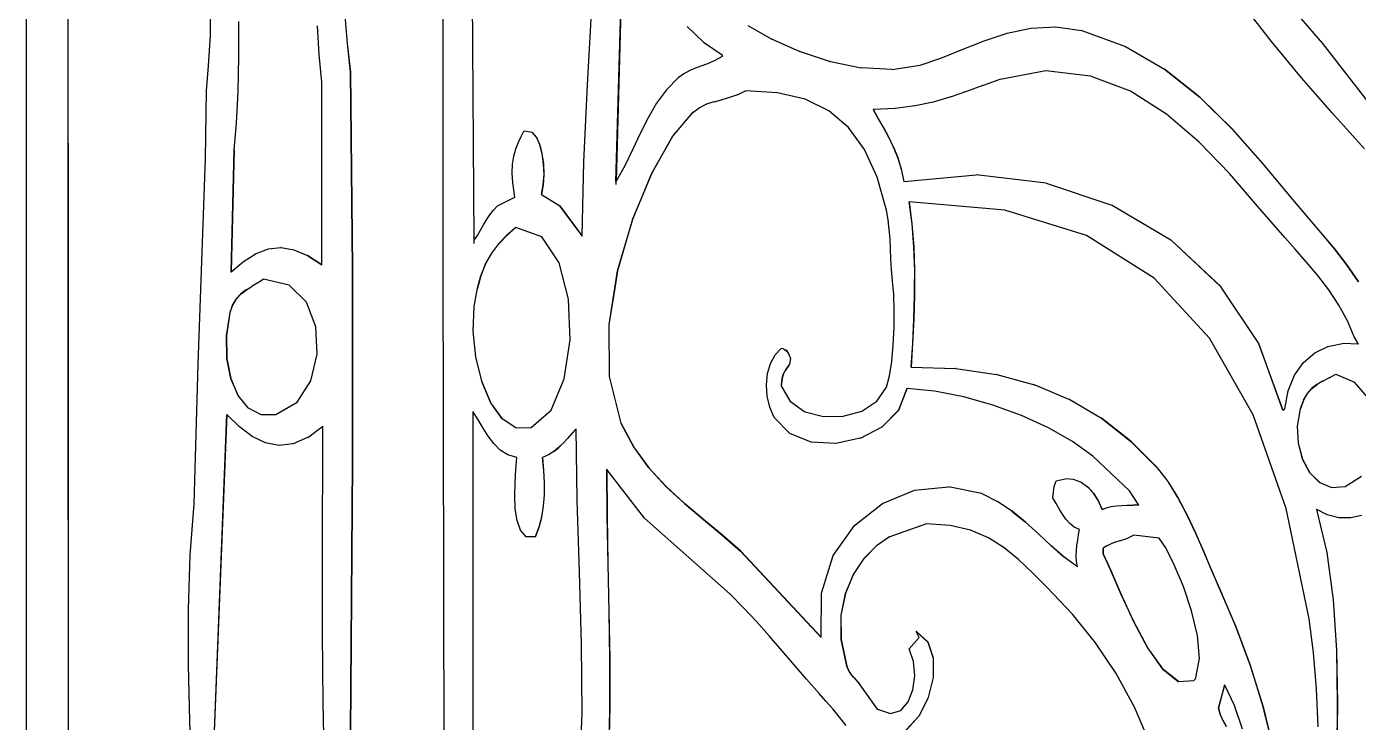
# Model space of a CAD drawing. Header units: inches. Extents: x 1397 to 20304, y -27267 to -746.
# Drawn here: x 2785.55 to 2804.76, y -9218.14 to -9208.11 of the extents above; entities that cross this region are included whole.
import ezdxf

# ---------------------------------------------------------------- set-up
doc = ezdxf.new("R2010")
doc.units = ezdxf.units.IN
doc.header["$LTSCALE"] = 17
doc.header["$MEASUREMENT"] = 0
doc.layers.add('OUTLINE', color=1, linetype='Continuous', lineweight=25)

msp = doc.modelspace()

# ---------------------------------------------------------------- linework, layer by layer
for p, q in [((2785.555, -9231.163), (2785.555, -9197.338)), ((2786.144, -9198.178), (2786.152, -9211.878)), ((2786.155, -9211.878), (2786.147, -9198.178)), ((2791.946, -9202.938), (2792.005, -9211.191)), ((2792.008, -9211.187), (2791.949, -9202.938)), ((2794.053, -9210.339), (2794.155, -9206.608)), ((2794.157, -9206.613), (2794.056, -9210.334)), ((2791.563, -9211.461), (2791.563, -9207.417)), ((2788.204, -9208.237), (2788.213, -9207.77)), ((2793.641, -9208.949), (2793.703, -9207.822)), ((2803.504, -9208.323), (2803.081, -9207.778)), ((2788.611, -9208.032), (2788.612, -9208.543)), ((2788.615, -9208.543), (2788.614, -9208.032)), ((2789.775, -9208.508), (2789.751, -9208.094)), ((2790.143, -9207.946), (2790.178, -9208.353)), ((2790.181, -9208.353), (2790.146, -9207.946)), ((2795.079, -9208.106), (2795.315, -9208.333)), ((2795.952, -9208.093), (2796.301, -9208.29)), ((2799.693, -9208.203), (2800.037, -9208.129)), ((2800.037, -9208.129), (2800.394, -9208.11)), ((2800.397, -9208.11), (2800.394, -9208.11)), ((2800.397, -9208.11), (2800.767, -9208.164)), ((2803.9, -9207.958), (2804.242, -9208.35)), ((2804.245, -9208.35), (2803.903, -9207.958)), ((2788.179, -9208.673), (2788.204, -9208.237)), ((2796.304, -9208.29), (2796.301, -9208.29)), ((2796.304, -9208.29), (2796.705, -9208.468)), ((2799.044, -9208.438), (2799.363, -9208.313)), ((2799.363, -9208.313), (2799.693, -9208.203)), ((2800.769, -9208.164), (2800.767, -9208.164)), ((2800.769, -9208.164), (2801.398, -9208.392)), ((2803.937, -9208.845), (2803.504, -9208.323)), ((2789.811, -9208.91), (2789.775, -9208.508)), ((2790.178, -9208.353), (2790.223, -9208.765)), ((2790.181, -9208.353), (2790.178, -9208.353)), ((2790.226, -9208.765), (2790.181, -9208.353)), ((2795.315, -9208.333), (2795.583, -9208.516)), ((2795.583, -9208.516), (2795.583, -9208.537)), ((2796.708, -9208.468), (2796.705, -9208.468)), ((2796.708, -9208.468), (2797.142, -9208.61)), ((2798.737, -9208.561), (2799.044, -9208.438)), ((2801.4, -9208.392), (2801.398, -9208.392)), ((2801.4, -9208.392), (2801.961, -9208.719)), ((2804.242, -9208.35), (2805.111, -9209.47)), ((2804.245, -9208.35), (2804.242, -9208.35)), ((2805.113, -9209.47), (2804.245, -9208.35)), ((2788.147, -9209.035), (2788.179, -9208.673)), ((2788.612, -9208.543), (2788.6, -9209.044)), ((2788.603, -9209.044), (2788.615, -9208.543)), ((2788.615, -9208.543), (2788.612, -9208.543)), ((2795.211, -9208.704), (2795.12, -9208.742)), ((2795.303, -9208.669), (2795.211, -9208.704)), ((2795.397, -9208.633), (2795.303, -9208.669)), ((2795.49, -9208.59), (2795.397, -9208.633)), ((2795.583, -9208.537), (2795.49, -9208.59)), ((2797.145, -9208.61), (2797.142, -9208.61)), ((2797.145, -9208.61), (2797.59, -9208.701)), ((2797.593, -9208.701), (2797.59, -9208.701)), ((2798.03, -9208.724), (2797.593, -9208.701)), ((2798.03, -9208.724), (2798.44, -9208.661)), ((2798.44, -9208.661), (2798.737, -9208.561)), ((2790.223, -9208.765), (2790.252, -9211.585)), ((2790.226, -9208.765), (2790.223, -9208.765)), ((2790.255, -9211.585), (2790.226, -9208.765)), ((2794.95, -9208.848), (2794.781, -9209.017)), ((2795.033, -9208.789), (2794.95, -9208.848)), ((2795.12, -9208.742), (2795.033, -9208.789)), ((2799.588, -9208.869), (2799.345, -9208.957)), ((2799.591, -9208.869), (2799.588, -9208.869)), ((2800.251, -9208.744), (2799.591, -9208.869)), ((2800.896, -9208.821), (2800.251, -9208.744)), ((2801.472, -9209.04), (2800.896, -9208.821)), ((2801.961, -9208.719), (2802.47, -9209.125)), ((2801.963, -9208.719), (2801.961, -9208.719)), ((2802.472, -9209.125), (2801.963, -9208.719)), ((2804.374, -9209.346), (2803.937, -9208.845)), ((2788.132, -9210.009), (2788.147, -9209.035)), ((2788.6, -9209.044), (2788.577, -9209.501)), ((2788.58, -9209.501), (2788.603, -9209.044)), ((2788.603, -9209.044), (2788.6, -9209.044)), ((2789.811, -9211.542), (2789.811, -9208.91)), ((2793.589, -9210.055), (2793.641, -9208.949)), ((2794.781, -9209.017), (2794.638, -9209.211)), ((2795.805, -9209.09), (2795.692, -9209.13)), ((2795.807, -9209.09), (2795.805, -9209.09)), ((2795.807, -9209.09), (2795.922, -9209.035)), ((2795.922, -9209.035), (2795.925, -9209.035)), ((2796.383, -9209.06), (2795.925, -9209.035)), ((2796.781, -9209.155), (2796.383, -9209.06)), ((2799.105, -9209.044), (2798.871, -9209.125)), ((2799.108, -9209.044), (2799.105, -9209.044)), ((2799.343, -9208.957), (2799.108, -9209.044)), ((2799.345, -9208.957), (2799.343, -9208.957)), ((2801.991, -9209.368), (2801.472, -9209.04)), ((2794.638, -9209.211), (2794.515, -9209.424)), ((2795.159, -9209.346), (2795.254, -9209.277)), ((2795.257, -9209.277), (2795.254, -9209.277)), ((2795.357, -9209.228), (2795.257, -9209.277)), ((2795.36, -9209.228), (2795.357, -9209.228)), ((2795.464, -9209.192), (2795.36, -9209.228)), ((2795.467, -9209.192), (2795.464, -9209.192)), ((2795.467, -9209.192), (2795.575, -9209.162)), ((2795.578, -9209.162), (2795.575, -9209.162)), ((2795.689, -9209.13), (2795.578, -9209.162)), ((2795.692, -9209.13), (2795.689, -9209.13)), ((2797.121, -9209.321), (2796.781, -9209.155)), ((2798.363, -9209.252), (2798.082, -9209.29)), ((2798.366, -9209.252), (2798.363, -9209.252)), ((2798.624, -9209.196), (2798.366, -9209.252)), ((2798.626, -9209.196), (2798.624, -9209.196)), ((2798.868, -9209.125), (2798.626, -9209.196)), ((2798.871, -9209.125), (2798.868, -9209.125)), ((2802.47, -9209.125), (2802.938, -9209.588)), ((2802.472, -9209.125), (2802.47, -9209.125)), ((2802.941, -9209.588), (2802.472, -9209.125)), ((2794.515, -9209.424), (2794.402, -9209.65)), ((2795.156, -9209.346), (2794.868, -9209.689)), ((2794.871, -9209.689), (2795.159, -9209.346)), ((2795.159, -9209.346), (2795.156, -9209.346)), ((2797.405, -9209.562), (2797.121, -9209.321)), ((2797.762, -9209.304), (2797.835, -9209.436)), ((2797.765, -9209.304), (2797.762, -9209.304)), ((2798.079, -9209.29), (2797.765, -9209.304)), ((2797.838, -9209.436), (2797.765, -9209.304)), ((2797.835, -9209.436), (2797.91, -9209.568)), ((2797.838, -9209.436), (2797.835, -9209.436)), ((2797.913, -9209.568), (2797.838, -9209.436)), ((2798.082, -9209.29), (2798.079, -9209.29)), ((2802.462, -9209.774), (2801.991, -9209.368)), ((2804.844, -9209.868), (2804.374, -9209.346)), ((2788.577, -9209.501), (2788.544, -9209.885)), ((2788.547, -9209.885), (2788.58, -9209.501)), ((2788.58, -9209.501), (2788.577, -9209.501)), ((2792.686, -9209.691), (2792.726, -9209.615)), ((2792.729, -9209.615), (2792.726, -9209.615)), ((2792.844, -9209.636), (2792.729, -9209.615)), ((2792.847, -9209.636), (2792.844, -9209.636)), ((2792.844, -9209.636), (2792.905, -9209.704)), ((2792.908, -9209.704), (2792.847, -9209.636)), ((2794.402, -9209.65), (2794.293, -9209.882)), ((2797.637, -9209.88), (2797.405, -9209.562)), ((2797.91, -9209.568), (2797.984, -9209.703)), ((2797.913, -9209.568), (2797.91, -9209.568)), ((2797.987, -9209.703), (2797.913, -9209.568)), ((2802.938, -9209.588), (2803.381, -9210.088)), ((2802.941, -9209.588), (2802.938, -9209.588)), ((2803.383, -9210.088), (2802.941, -9209.588)), ((2792.611, -9209.869), (2792.646, -9209.775)), ((2792.646, -9209.775), (2792.686, -9209.691)), ((2792.908, -9209.704), (2792.905, -9209.704)), ((2792.905, -9209.704), (2792.952, -9209.808)), ((2792.955, -9209.808), (2792.908, -9209.704)), ((2792.955, -9209.808), (2792.952, -9209.808)), ((2792.952, -9209.808), (2792.986, -9209.938)), ((2792.989, -9209.938), (2792.955, -9209.808)), ((2794.868, -9209.689), (2794.568, -9210.22)), ((2794.571, -9210.22), (2794.871, -9209.689)), ((2794.871, -9209.689), (2794.868, -9209.689)), ((2797.984, -9209.703), (2798.053, -9209.845)), ((2797.987, -9209.703), (2797.984, -9209.703)), ((2798.056, -9209.845), (2797.987, -9209.703)), ((2798.053, -9209.845), (2798.116, -9209.996)), ((2798.056, -9209.845), (2798.053, -9209.845)), ((2798.119, -9209.996), (2798.056, -9209.845)), ((2802.897, -9210.227), (2802.462, -9209.774)), ((2788.029, -9212.975), (2788.132, -9210.009)), ((2788.544, -9209.885), (2788.5, -9211.648)), ((2788.547, -9209.885), (2788.503, -9211.645)), ((2788.547, -9209.885), (2788.544, -9209.885)), ((2792.562, -9210.09), (2792.582, -9209.974)), ((2792.582, -9209.974), (2792.611, -9209.869)), ((2792.989, -9209.938), (2792.986, -9209.938)), ((2792.986, -9209.938), (2793.006, -9210.085)), ((2793.009, -9210.085), (2792.989, -9209.938)), ((2793.566, -9211.126), (2793.589, -9210.055)), ((2794.293, -9209.882), (2794.179, -9210.115)), ((2797.819, -9210.277), (2797.637, -9209.88)), ((2798.116, -9209.996), (2798.167, -9210.161)), ((2798.119, -9209.996), (2798.116, -9209.996)), ((2798.17, -9210.161), (2798.119, -9209.996)), ((2792.556, -9210.219), (2792.562, -9210.09)), ((2792.564, -9210.362), (2792.556, -9210.219)), ((2793.012, -9210.239), (2793.002, -9210.389)), ((2793.005, -9210.389), (2793.015, -9210.239)), ((2793.009, -9210.085), (2793.006, -9210.085)), ((2793.006, -9210.085), (2793.012, -9210.239)), ((2793.015, -9210.239), (2793.009, -9210.085)), ((2793.015, -9210.239), (2793.012, -9210.239)), ((2794.179, -9210.115), (2794.056, -9210.334)), ((2794.568, -9210.22), (2794.291, -9210.885)), ((2794.294, -9210.885), (2794.571, -9210.22)), ((2794.571, -9210.22), (2794.568, -9210.22)), ((2798.167, -9210.161), (2798.204, -9210.341)), ((2798.17, -9210.161), (2798.167, -9210.161)), ((2798.207, -9210.341), (2798.17, -9210.161)), ((2798.207, -9210.341), (2799.244, -9210.245)), ((2799.247, -9210.245), (2799.244, -9210.245)), ((2799.244, -9210.245), (2799.246, -9210.245)), ((2799.247, -9210.245), (2799.246, -9210.245)), ((2800.255, -9210.364), (2799.247, -9210.245)), ((2803.305, -9210.697), (2802.897, -9210.227)), ((2803.381, -9210.088), (2803.81, -9210.601)), ((2803.383, -9210.088), (2803.381, -9210.088)), ((2803.813, -9210.601), (2803.383, -9210.088)), ((2792.594, -9210.569), (2792.564, -9210.362)), ((2793.002, -9210.389), (2792.977, -9210.528)), ((2792.98, -9210.528), (2793.005, -9210.389)), ((2793.005, -9210.389), (2793.002, -9210.389)), ((2794.053, -9210.339), (2794.052, -9210.341)), ((2794.052, -9210.341), (2794.052, -9210.383)), ((2794.053, -9210.341), (2794.052, -9210.341)), ((2794.056, -9210.334), (2794.053, -9210.339)), ((2797.954, -9210.756), (2797.819, -9210.277)), ((2798.204, -9210.341), (2798.207, -9210.341)), ((2800.258, -9210.364), (2800.255, -9210.364)), ((2800.258, -9210.364), (2801.203, -9210.682)), ((2792.343, -9210.694), (2792.594, -9210.569)), ((2792.98, -9210.528), (2792.977, -9210.528)), ((2792.98, -9210.528), (2793.242, -9210.694)), ((2798.278, -9210.632), (2798.32, -9210.951)), ((2798.281, -9210.632), (2798.278, -9210.632)), ((2798.323, -9210.951), (2798.281, -9210.632)), ((2799.661, -9210.752), (2798.281, -9210.632)), ((2803.81, -9210.601), (2804.242, -9211.108)), ((2803.813, -9210.601), (2803.81, -9210.601)), ((2804.245, -9211.108), (2803.813, -9210.601)), ((2792.187, -9210.892), (2792.234, -9210.82)), ((2792.234, -9210.82), (2792.285, -9210.753)), ((2792.285, -9210.753), (2792.343, -9210.694)), ((2793.245, -9210.694), (2793.242, -9210.694)), ((2793.242, -9210.694), (2793.566, -9211.129)), ((2793.566, -9211.126), (2793.245, -9210.694)), ((2797.979, -9210.893), (2797.954, -9210.756)), ((2800.835, -9211.121), (2799.661, -9210.752)), ((2801.206, -9210.682), (2801.203, -9210.682)), ((2801.206, -9210.682), (2802.052, -9211.184)), ((2803.697, -9211.15), (2803.305, -9210.697)), ((2792.099, -9211.045), (2792.143, -9210.968)), ((2792.143, -9210.968), (2792.187, -9210.892)), ((2792.609, -9211.005), (2792.476, -9211.119)), ((2792.479, -9211.119), (2792.611, -9211.005)), ((2792.611, -9211.005), (2792.609, -9211.005)), ((2792.982, -9211.139), (2792.611, -9211.005)), ((2794.291, -9210.885), (2794.074, -9211.631)), ((2794.076, -9211.631), (2794.294, -9210.885)), ((2794.294, -9210.885), (2794.291, -9210.885)), ((2797.994, -9211.031), (2797.979, -9210.893)), ((2798.323, -9210.951), (2798.32, -9210.951)), ((2798.32, -9210.951), (2798.346, -9211.284)), ((2798.348, -9211.284), (2798.323, -9210.951)), ((2792.005, -9211.191), (2792.008, -9211.187)), ((2792.005, -9211.191), (2792.005, -9211.233)), ((2792.008, -9211.187), (2792.054, -9211.12)), ((2792.054, -9211.12), (2792.099, -9211.045)), ((2792.476, -9211.119), (2792.36, -9211.24)), ((2792.363, -9211.24), (2792.479, -9211.119)), ((2792.479, -9211.119), (2792.476, -9211.119)), ((2793.233, -9211.512), (2792.982, -9211.139)), ((2793.566, -9211.129), (2793.566, -9211.126)), ((2798.004, -9211.169), (2797.994, -9211.031)), ((2798.011, -9211.311), (2798.004, -9211.169)), ((2801.815, -9211.737), (2800.835, -9211.121)), ((2802.052, -9211.184), (2802.769, -9211.854)), ((2802.055, -9211.184), (2802.052, -9211.184)), ((2802.772, -9211.854), (2802.055, -9211.184)), ((2803.845, -9211.316), (2803.697, -9211.15)), ((2804.242, -9211.108), (2804.411, -9211.311)), ((2804.245, -9211.108), (2804.242, -9211.108)), ((2804.414, -9211.311), (2804.245, -9211.108)), ((2788.684, -9211.493), (2788.863, -9211.381)), ((2788.863, -9211.381), (2789.041, -9211.313)), ((2789.041, -9211.313), (2789.221, -9211.294)), ((2789.224, -9211.294), (2789.221, -9211.294)), ((2789.224, -9211.294), (2789.222, -9211.294)), ((2789.224, -9211.294), (2789.407, -9211.324)), ((2789.41, -9211.324), (2789.407, -9211.324)), ((2789.41, -9211.324), (2789.603, -9211.406)), ((2792.259, -9211.373), (2792.173, -9211.524)), ((2792.176, -9211.524), (2792.262, -9211.373)), ((2792.36, -9211.24), (2792.259, -9211.373)), ((2792.262, -9211.373), (2792.259, -9211.373)), ((2792.262, -9211.373), (2792.363, -9211.24)), ((2792.363, -9211.24), (2792.36, -9211.24)), ((2798.018, -9211.457), (2798.011, -9211.311)), ((2798.348, -9211.284), (2798.346, -9211.284)), ((2798.346, -9211.284), (2798.357, -9211.626)), ((2798.36, -9211.626), (2798.348, -9211.284)), ((2804.006, -9211.498), (2803.845, -9211.316)), ((2804.411, -9211.311), (2804.585, -9211.539)), ((2804.414, -9211.311), (2804.411, -9211.311)), ((2804.588, -9211.539), (2804.414, -9211.311)), ((2788.503, -9211.645), (2788.684, -9211.493)), ((2789.606, -9211.406), (2789.603, -9211.406)), ((2789.811, -9211.542), (2789.606, -9211.406)), ((2789.606, -9211.406), (2789.811, -9211.544)), ((2789.811, -9211.544), (2789.811, -9211.542)), ((2790.255, -9211.585), (2790.252, -9211.585)), ((2790.252, -9211.585), (2790.252, -9211.878)), ((2790.255, -9211.878), (2790.255, -9211.585)), ((2791.578, -9218.761), (2791.563, -9211.461)), ((2792.173, -9211.524), (2792.102, -9211.699)), ((2792.105, -9211.699), (2792.176, -9211.524)), ((2792.176, -9211.524), (2792.173, -9211.524)), ((2793.368, -9212.037), (2793.233, -9211.512)), ((2798.027, -9211.61), (2798.018, -9211.457)), ((2804.171, -9211.695), (2804.006, -9211.498)), ((2804.585, -9211.539), (2804.758, -9211.79)), ((2804.588, -9211.539), (2804.585, -9211.539)), ((2804.76, -9211.79), (2804.588, -9211.539)), ((2788.5, -9211.648), (2788.503, -9211.645)), ((2788.971, -9211.751), (2788.892, -9211.8)), ((2789.339, -9211.835), (2788.971, -9211.751)), ((2792.102, -9211.699), (2792.054, -9211.878)), ((2792.056, -9211.878), (2792.105, -9211.699)), ((2792.105, -9211.699), (2792.102, -9211.699)), ((2794.074, -9211.631), (2794.034, -9211.878)), ((2794.037, -9211.878), (2794.076, -9211.631)), ((2794.076, -9211.631), (2794.074, -9211.631)), ((2798.042, -9211.772), (2798.027, -9211.61)), ((2798.058, -9211.969), (2798.042, -9211.772)), ((2798.357, -9211.626), (2798.356, -9211.878)), ((2798.36, -9211.626), (2798.357, -9211.626)), ((2798.359, -9211.878), (2798.36, -9211.626)), ((2802.612, -9212.599), (2801.815, -9211.737)), ((2804.331, -9211.904), (2804.171, -9211.695)), ((2786.152, -9211.878), (2786.155, -9211.878)), ((2786.152, -9211.878), (2786.159, -9223.531)), ((2786.162, -9223.519), (2786.155, -9211.878)), ((2788.645, -9211.962), (2788.577, -9212.034)), ((2788.58, -9212.034), (2788.647, -9211.962)), ((2788.722, -9211.901), (2788.645, -9211.962)), ((2788.647, -9211.962), (2788.645, -9211.962)), ((2788.647, -9211.962), (2788.725, -9211.901)), ((2788.725, -9211.901), (2788.722, -9211.901)), ((2788.725, -9211.901), (2788.759, -9211.878)), ((2788.759, -9211.878), (2788.762, -9211.878)), ((2788.762, -9211.878), (2788.805, -9211.849)), ((2788.808, -9211.849), (2788.805, -9211.849)), ((2788.889, -9211.8), (2788.808, -9211.849)), ((2788.892, -9211.8), (2788.889, -9211.8)), ((2789.589, -9212.082), (2789.339, -9211.835)), ((2790.252, -9211.878), (2790.255, -9211.878)), ((2790.252, -9211.878), (2790.252, -9214.406)), ((2790.255, -9214.406), (2790.255, -9211.878)), ((2792.046, -9211.904), (2792.005, -9212.145)), ((2792.008, -9212.145), (2792.049, -9211.904)), ((2792.054, -9211.878), (2792.046, -9211.904)), ((2792.049, -9211.904), (2792.046, -9211.904)), ((2792.049, -9211.904), (2792.056, -9211.878)), ((2792.054, -9211.878), (2792.056, -9211.878)), ((2794.034, -9211.878), (2793.95, -9212.405)), ((2793.953, -9212.405), (2794.037, -9211.878)), ((2794.034, -9211.878), (2794.037, -9211.878)), ((2798.065, -9212.2), (2798.058, -9211.969)), ((2798.356, -9211.975), (2798.346, -9212.326)), ((2798.349, -9212.326), (2798.359, -9211.975)), ((2798.356, -9211.878), (2798.359, -9211.878)), ((2798.356, -9211.878), (2798.356, -9211.975)), ((2798.359, -9211.975), (2798.356, -9211.975)), ((2798.359, -9211.975), (2798.359, -9211.878)), ((2802.772, -9211.854), (2802.769, -9211.854)), ((2802.769, -9211.854), (2802.785, -9211.878)), ((2802.788, -9211.878), (2802.772, -9211.854)), ((2802.785, -9211.878), (2802.788, -9211.878)), ((2802.785, -9211.878), (2803.319, -9212.678)), ((2803.322, -9212.678), (2802.788, -9211.878)), ((2804.478, -9212.123), (2804.331, -9211.904)), ((2788.522, -9212.122), (2788.485, -9212.228)), ((2788.488, -9212.228), (2788.525, -9212.122)), ((2788.577, -9212.034), (2788.522, -9212.122)), ((2788.525, -9212.122), (2788.522, -9212.122)), ((2788.525, -9212.122), (2788.58, -9212.034)), ((2788.58, -9212.034), (2788.577, -9212.034)), ((2789.724, -9212.435), (2789.589, -9212.082)), ((2792.005, -9212.145), (2791.989, -9212.5)), ((2791.992, -9212.5), (2792.008, -9212.145)), ((2792.008, -9212.145), (2792.005, -9212.145)), ((2793.39, -9212.625), (2793.368, -9212.037)), ((2804.603, -9212.349), (2804.478, -9212.123)), ((2788.485, -9212.228), (2788.436, -9212.567)), ((2788.439, -9212.567), (2788.488, -9212.228)), ((2788.488, -9212.228), (2788.485, -9212.228)), ((2798.063, -9212.448), (2798.065, -9212.2)), ((2798.346, -9212.326), (2798.329, -9212.674)), ((2798.332, -9212.674), (2798.349, -9212.326)), ((2798.349, -9212.326), (2798.346, -9212.326)), ((2804.698, -9212.581), (2804.603, -9212.349)), ((2789.745, -9212.833), (2789.724, -9212.435)), ((2791.992, -9212.5), (2791.989, -9212.5)), ((2791.989, -9212.5), (2792.028, -9212.869)), ((2792.031, -9212.869), (2791.992, -9212.5)), ((2793.95, -9212.405), (2793.955, -9213.154)), ((2793.953, -9212.405), (2793.95, -9212.405)), ((2793.958, -9213.154), (2793.953, -9212.405)), ((2798.052, -9212.699), (2798.063, -9212.448)), ((2788.436, -9212.567), (2788.441, -9212.891)), ((2788.439, -9212.567), (2788.436, -9212.567)), ((2788.444, -9212.891), (2788.439, -9212.567)), ((2793.304, -9213.188), (2793.39, -9212.625)), ((2798.03, -9212.936), (2798.052, -9212.699)), ((2798.329, -9212.674), (2798.307, -9213.016)), ((2798.31, -9213.016), (2798.332, -9212.674)), ((2798.332, -9212.674), (2798.329, -9212.674)), ((2803.242, -9213.705), (2802.612, -9212.599)), ((2803.319, -9212.678), (2803.667, -9213.639)), ((2803.322, -9212.678), (2803.319, -9212.678)), ((2803.67, -9213.637), (2803.322, -9212.678)), ((2804.129, -9212.812), (2804.319, -9212.719)), ((2804.319, -9212.719), (2804.53, -9212.675)), ((2804.533, -9212.675), (2804.53, -9212.675)), ((2804.757, -9212.685), (2804.533, -9212.675)), ((2804.757, -9212.685), (2804.698, -9212.581)), ((2788.441, -9212.891), (2788.498, -9213.184)), ((2788.444, -9212.891), (2788.441, -9212.891)), ((2788.5, -9213.184), (2788.444, -9212.891)), ((2789.655, -9213.216), (2789.745, -9212.833)), ((2792.031, -9212.869), (2792.028, -9212.869)), ((2792.028, -9212.869), (2792.115, -9213.222)), ((2792.118, -9213.222), (2792.031, -9212.869)), ((2796.279, -9212.963), (2796.346, -9212.839)), ((2796.346, -9212.839), (2796.437, -9212.747)), ((2796.44, -9212.747), (2796.437, -9212.747)), ((2796.473, -9212.758), (2796.44, -9212.747)), ((2796.475, -9212.758), (2796.473, -9212.758)), ((2796.475, -9212.758), (2796.498, -9212.771)), ((2796.501, -9212.771), (2796.498, -9212.771)), ((2796.498, -9212.771), (2796.516, -9212.786)), ((2796.519, -9212.786), (2796.501, -9212.771)), ((2796.519, -9212.786), (2796.516, -9212.786)), ((2796.516, -9212.786), (2796.529, -9212.804)), ((2796.532, -9212.804), (2796.519, -9212.786)), ((2796.529, -9212.804), (2796.541, -9212.828)), ((2796.532, -9212.804), (2796.529, -9212.804)), ((2796.544, -9212.828), (2796.532, -9212.804)), ((2796.544, -9212.828), (2796.541, -9212.828)), ((2796.541, -9212.828), (2796.554, -9212.856)), ((2796.556, -9212.856), (2796.544, -9212.828)), ((2796.556, -9212.856), (2796.554, -9212.856)), ((2796.554, -9212.856), (2796.57, -9212.892)), ((2796.57, -9212.892), (2796.555, -9212.975)), ((2796.573, -9212.892), (2796.556, -9212.856)), ((2796.558, -9212.975), (2796.573, -9212.892)), ((2796.573, -9212.892), (2796.57, -9212.892)), ((2797.998, -9213.144), (2798.03, -9212.936)), ((2803.967, -9212.952), (2804.129, -9212.812)), ((2787.97, -9214.987), (2788.029, -9212.975)), ((2796.222, -9213.272), (2796.237, -9213.111)), ((2796.237, -9213.111), (2796.279, -9212.963)), ((2796.467, -9213.114), (2796.453, -9213.157)), ((2796.456, -9213.157), (2796.47, -9213.114)), ((2796.484, -9213.079), (2796.467, -9213.114)), ((2796.47, -9213.114), (2796.467, -9213.114)), ((2796.47, -9213.114), (2796.487, -9213.079)), ((2796.505, -9213.048), (2796.484, -9213.079)), ((2796.487, -9213.079), (2796.484, -9213.079)), ((2796.487, -9213.079), (2796.508, -9213.048)), ((2796.529, -9213.014), (2796.505, -9213.048)), ((2796.508, -9213.048), (2796.505, -9213.048)), ((2796.508, -9213.048), (2796.532, -9213.014)), ((2796.555, -9212.975), (2796.529, -9213.014)), ((2796.532, -9213.014), (2796.529, -9213.014)), ((2796.532, -9213.014), (2796.558, -9212.975)), ((2796.558, -9212.975), (2796.555, -9212.975)), ((2798.31, -9213.016), (2798.307, -9213.016)), ((2798.31, -9213.016), (2798.948, -9213.037)), ((2798.951, -9213.037), (2798.948, -9213.037)), ((2798.951, -9213.037), (2799.541, -9213.124)), ((2799.544, -9213.124), (2799.541, -9213.124)), ((2799.544, -9213.124), (2800.089, -9213.274)), ((2803.837, -9213.135), (2803.967, -9212.952)), ((2804.336, -9213.172), (2804.433, -9213.12)), ((2804.433, -9213.12), (2804.7, -9213.233)), ((2788.498, -9213.184), (2788.6, -9213.428)), ((2788.5, -9213.184), (2788.498, -9213.184)), ((2788.603, -9213.428), (2788.5, -9213.184)), ((2789.455, -9213.525), (2789.655, -9213.216)), ((2792.118, -9213.222), (2792.115, -9213.222)), ((2792.115, -9213.222), (2792.245, -9213.531)), ((2792.248, -9213.531), (2792.118, -9213.222)), ((2793.116, -9213.638), (2793.304, -9213.188)), ((2793.955, -9213.154), (2794.125, -9213.825)), ((2793.958, -9213.154), (2793.955, -9213.154)), ((2794.128, -9213.825), (2793.958, -9213.154)), ((2796.232, -9213.438), (2796.222, -9213.272)), ((2796.443, -9213.213), (2796.437, -9213.286)), ((2796.44, -9213.286), (2796.437, -9213.286)), ((2796.437, -9213.286), (2796.565, -9213.515)), ((2796.44, -9213.286), (2796.446, -9213.213)), ((2796.568, -9213.515), (2796.44, -9213.286)), ((2796.453, -9213.157), (2796.443, -9213.213)), ((2796.446, -9213.213), (2796.443, -9213.213)), ((2796.446, -9213.213), (2796.456, -9213.157)), ((2796.456, -9213.157), (2796.453, -9213.157)), ((2797.816, -9213.51), (2797.954, -9213.307)), ((2797.954, -9213.307), (2797.998, -9213.144)), ((2800.092, -9213.274), (2800.089, -9213.274)), ((2800.092, -9213.274), (2800.592, -9213.485)), ((2803.745, -9213.358), (2803.837, -9213.135)), ((2804.158, -9213.267), (2804.084, -9213.325)), ((2804.087, -9213.325), (2804.161, -9213.267)), ((2804.161, -9213.267), (2804.158, -9213.267)), ((2804.241, -9213.219), (2804.161, -9213.267)), ((2804.244, -9213.219), (2804.241, -9213.219)), ((2804.244, -9213.219), (2804.333, -9213.172)), ((2804.336, -9213.172), (2804.333, -9213.172)), ((2804.887, -9213.453), (2804.7, -9213.233)), ((2788.603, -9213.428), (2788.6, -9213.428)), ((2788.6, -9213.428), (2788.746, -9213.607)), ((2788.749, -9213.607), (2788.603, -9213.428)), ((2796.269, -9213.597), (2796.232, -9213.438)), ((2797.596, -9213.651), (2797.816, -9213.51)), ((2798.248, -9213.328), (2798.128, -9213.638)), ((2798.131, -9213.638), (2798.251, -9213.328)), ((2798.251, -9213.328), (2798.248, -9213.328)), ((2798.648, -9213.364), (2798.251, -9213.328)), ((2799.067, -9213.446), (2798.648, -9213.364)), ((2799.489, -9213.565), (2799.067, -9213.446)), ((2800.595, -9213.485), (2800.592, -9213.485)), ((2800.595, -9213.485), (2801.054, -9213.756)), ((2803.697, -9213.618), (2803.745, -9213.358)), ((2803.964, -9213.493), (2803.918, -9213.618)), ((2803.967, -9213.493), (2803.921, -9213.618)), ((2804.019, -9213.398), (2803.964, -9213.493)), ((2803.967, -9213.493), (2803.964, -9213.493)), ((2803.967, -9213.493), (2804.022, -9213.398)), ((2804.084, -9213.325), (2804.019, -9213.398)), ((2804.022, -9213.398), (2804.019, -9213.398)), ((2804.022, -9213.398), (2804.087, -9213.325)), ((2804.087, -9213.325), (2804.084, -9213.325)), ((2788.441, -9213.701), (2788.25, -9218.512)), ((2788.253, -9218.512), (2788.444, -9213.703)), ((2788.444, -9213.703), (2788.441, -9213.701)), ((2788.623, -9213.879), (2788.444, -9213.703)), ((2788.749, -9213.607), (2788.746, -9213.607)), ((2788.749, -9213.607), (2788.93, -9213.703)), ((2788.93, -9213.703), (2789.148, -9213.701)), ((2789.148, -9213.701), (2789.455, -9213.525)), ((2791.99, -9213.659), (2791.99, -9219.943)), ((2791.993, -9213.664), (2791.99, -9213.659)), ((2791.993, -9219.941), (2791.993, -9213.664)), ((2792.067, -9213.776), (2791.993, -9213.664)), ((2792.245, -9213.531), (2792.411, -9213.764)), ((2792.248, -9213.531), (2792.245, -9213.531)), ((2792.414, -9213.764), (2792.248, -9213.531)), ((2792.829, -9213.887), (2793.116, -9213.638)), ((2796.334, -9213.742), (2796.269, -9213.597)), ((2796.568, -9213.515), (2796.565, -9213.515)), ((2796.568, -9213.515), (2796.778, -9213.662)), ((2796.781, -9213.662), (2796.778, -9213.662)), ((2796.781, -9213.662), (2797.044, -9213.731)), ((2797.328, -9213.726), (2797.596, -9213.651)), ((2798.128, -9213.638), (2797.89, -9213.878)), ((2797.893, -9213.878), (2798.131, -9213.638)), ((2798.131, -9213.638), (2798.128, -9213.638)), ((2799.901, -9213.717), (2799.489, -9213.565)), ((2803.667, -9213.639), (2803.67, -9213.637)), ((2803.67, -9213.637), (2803.697, -9213.618)), ((2803.918, -9213.618), (2803.876, -9213.868)), ((2803.879, -9213.868), (2803.921, -9213.618)), ((2803.921, -9213.618), (2803.918, -9213.618)), ((2788.807, -9214.018), (2788.623, -9213.879)), ((2789.608, -9214.033), (2789.825, -9213.869)), ((2789.823, -9215.853), (2789.825, -9213.869)), ((2789.825, -9213.869), (2789.825, -9213.867)), ((2792.139, -9213.896), (2792.067, -9213.776)), ((2792.212, -9214.013), (2792.139, -9213.896)), ((2792.414, -9213.764), (2792.411, -9213.764)), ((2792.608, -9213.893), (2792.414, -9213.764)), ((2792.608, -9213.893), (2792.829, -9213.887)), ((2794.128, -9213.825), (2794.125, -9213.825)), ((2794.125, -9213.825), (2794.306, -9214.169)), ((2794.309, -9214.169), (2794.128, -9213.825)), ((2796.56, -9213.976), (2796.334, -9213.742)), ((2797.044, -9213.731), (2797.328, -9213.726)), ((2797.577, -9214.041), (2797.89, -9213.878)), ((2797.893, -9213.878), (2797.89, -9213.878)), ((2800.288, -9213.894), (2799.901, -9213.717)), ((2800.635, -9214.091), (2800.288, -9213.894)), ((2801.054, -9213.756), (2801.474, -9214.084)), ((2801.056, -9213.756), (2801.054, -9213.756)), ((2801.477, -9214.084), (2801.056, -9213.756)), ((2803.717, -9215.055), (2803.242, -9213.705)), ((2803.876, -9213.868), (2803.889, -9214.116)), ((2803.879, -9213.868), (2803.876, -9213.868)), ((2803.892, -9214.116), (2803.879, -9213.868)), ((2788.997, -9214.11), (2788.807, -9214.018)), ((2789.605, -9214.033), (2789.397, -9214.124)), ((2789.608, -9214.033), (2789.605, -9214.033)), ((2792.291, -9214.121), (2792.212, -9214.013)), ((2793.352, -9214.047), (2793.29, -9214.114)), ((2793.293, -9214.114), (2793.355, -9214.047)), ((2793.413, -9213.978), (2793.352, -9214.047)), ((2793.355, -9214.047), (2793.352, -9214.047)), ((2793.355, -9214.047), (2793.416, -9213.978)), ((2793.477, -9213.908), (2793.413, -9213.978)), ((2793.416, -9213.978), (2793.413, -9213.978)), ((2793.416, -9213.978), (2793.477, -9213.911)), ((2793.477, -9213.911), (2793.477, -9213.908)), ((2793.495, -9214.937), (2793.477, -9213.911)), ((2796.869, -9214.098), (2796.56, -9213.976)), ((2797.574, -9214.041), (2797.223, -9214.117)), ((2797.577, -9214.041), (2797.574, -9214.041)), ((2801.477, -9214.084), (2801.474, -9214.084)), ((2801.474, -9214.084), (2801.856, -9214.468)), ((2801.859, -9214.468), (2801.477, -9214.084)), ((2789.192, -9214.147), (2788.997, -9214.11)), ((2789.195, -9214.147), (2789.192, -9214.147)), ((2789.194, -9214.147), (2789.195, -9214.147)), ((2789.394, -9214.124), (2789.195, -9214.147)), ((2789.397, -9214.124), (2789.394, -9214.124)), ((2792.383, -9214.214), (2792.291, -9214.121)), ((2792.492, -9214.283), (2792.383, -9214.214)), ((2793.156, -9214.233), (2793.082, -9214.282)), ((2793.226, -9214.176), (2793.156, -9214.233)), ((2793.159, -9214.233), (2793.156, -9214.233)), ((2793.159, -9214.233), (2793.229, -9214.176)), ((2793.29, -9214.114), (2793.226, -9214.176)), ((2793.229, -9214.176), (2793.226, -9214.176)), ((2793.229, -9214.176), (2793.293, -9214.114)), ((2793.293, -9214.114), (2793.29, -9214.114)), ((2794.306, -9214.169), (2794.525, -9214.471)), ((2794.309, -9214.169), (2794.306, -9214.169)), ((2794.528, -9214.471), (2794.309, -9214.169)), ((2797.223, -9214.117), (2796.869, -9214.098)), ((2800.929, -9214.302), (2800.635, -9214.091)), ((2803.892, -9214.116), (2803.889, -9214.116)), ((2803.889, -9214.116), (2803.951, -9214.346)), ((2803.954, -9214.346), (2803.892, -9214.116)), ((2790.252, -9214.406), (2790.223, -9218.284)), ((2790.226, -9218.284), (2790.255, -9214.406)), ((2790.255, -9214.406), (2790.252, -9214.406)), ((2792.623, -9214.323), (2792.492, -9214.283)), ((2792.609, -9214.492), (2792.623, -9214.323)), ((2792.991, -9214.323), (2793.01, -9214.509)), ((2792.994, -9214.323), (2792.991, -9214.323)), ((2793.079, -9214.282), (2792.994, -9214.323)), ((2793.013, -9214.509), (2792.994, -9214.323)), ((2793.082, -9214.282), (2793.079, -9214.282)), ((2794.525, -9214.471), (2794.773, -9214.739)), ((2794.528, -9214.471), (2794.525, -9214.471)), ((2794.776, -9214.739), (2794.528, -9214.471)), ((2801.459, -9214.8), (2800.929, -9214.302)), ((2801.859, -9214.468), (2801.856, -9214.468)), ((2801.856, -9214.468), (2802.011, -9214.668)), ((2802.014, -9214.668), (2801.859, -9214.468)), ((2803.951, -9214.346), (2804.056, -9214.54)), ((2803.954, -9214.346), (2803.951, -9214.346)), ((2804.058, -9214.54), (2803.954, -9214.346)), ((2792.597, -9214.68), (2792.609, -9214.492)), ((2793.013, -9214.509), (2793.01, -9214.509)), ((2793.01, -9214.509), (2793.019, -9214.688)), ((2793.022, -9214.688), (2793.013, -9214.509)), ((2793.919, -9214.489), (2793.925, -9215.169)), ((2793.922, -9214.493), (2793.919, -9214.489)), ((2793.927, -9215.169), (2793.922, -9214.493)), ((2794.464, -9215.194), (2793.922, -9214.493)), ((2800.369, -9214.738), (2800.398, -9214.655)), ((2800.398, -9214.655), (2800.529, -9214.628)), ((2800.532, -9214.628), (2800.529, -9214.628)), ((2800.648, -9214.636), (2800.532, -9214.628)), ((2800.651, -9214.636), (2800.648, -9214.636)), ((2800.757, -9214.677), (2800.651, -9214.636)), ((2804.058, -9214.54), (2804.056, -9214.54)), ((2804.056, -9214.54), (2804.197, -9214.681)), ((2804.2, -9214.681), (2804.058, -9214.54)), ((2804.566, -9214.738), (2804.802, -9214.59)), ((2792.592, -9214.873), (2792.597, -9214.68)), ((2793.019, -9214.688), (2793.017, -9214.86)), ((2793.022, -9214.688), (2793.019, -9214.688)), ((2793.02, -9214.86), (2793.022, -9214.688)), ((2794.773, -9214.739), (2795.039, -9214.983)), ((2794.776, -9214.739), (2794.773, -9214.739)), ((2795.042, -9214.983), (2794.776, -9214.739)), ((2797.894, -9214.982), (2798.357, -9214.792)), ((2798.357, -9214.792), (2798.846, -9214.742)), ((2798.849, -9214.742), (2798.846, -9214.742)), ((2799.323, -9214.841), (2798.849, -9214.742)), ((2799.326, -9214.841), (2799.323, -9214.841)), ((2799.326, -9214.841), (2799.553, -9214.953)), ((2800.354, -9214.904), (2800.369, -9214.738)), ((2800.759, -9214.677), (2800.757, -9214.677)), ((2800.759, -9214.677), (2800.853, -9214.744)), ((2800.853, -9214.744), (2800.936, -9214.835)), ((2800.856, -9214.744), (2800.853, -9214.744)), ((2800.939, -9214.835), (2800.856, -9214.744)), ((2800.939, -9214.835), (2800.936, -9214.835)), ((2800.936, -9214.835), (2801.006, -9214.945)), ((2801.008, -9214.945), (2800.939, -9214.835)), ((2801.591, -9215.007), (2801.459, -9214.8)), ((2802.014, -9214.668), (2802.011, -9214.668)), ((2802.011, -9214.668), (2802.153, -9214.897)), ((2802.156, -9214.897), (2802.014, -9214.668)), ((2804.2, -9214.681), (2804.197, -9214.681)), ((2804.2, -9214.681), (2804.369, -9214.753)), ((2804.369, -9214.753), (2804.566, -9214.738)), ((2787.911, -9215.729), (2787.97, -9214.987)), ((2792.601, -9215.061), (2792.592, -9214.873)), ((2793.005, -9215.024), (2792.979, -9215.18)), ((2792.982, -9215.18), (2793.007, -9215.024)), ((2793.017, -9214.86), (2793.005, -9215.024)), ((2793.007, -9215.024), (2793.005, -9215.024)), ((2793.007, -9215.024), (2793.02, -9214.86)), ((2793.02, -9214.86), (2793.017, -9214.86)), ((2793.529, -9215.976), (2793.495, -9214.937)), ((2795.042, -9214.983), (2795.039, -9214.983)), ((2795.039, -9214.983), (2795.313, -9215.214)), ((2795.316, -9215.214), (2795.042, -9214.983)), ((2797.491, -9215.3), (2797.894, -9214.982)), ((2799.556, -9214.953), (2799.553, -9214.953)), ((2799.762, -9215.093), (2799.556, -9214.953)), ((2800.4, -9214.983), (2800.354, -9214.904)), ((2800.444, -9215.063), (2800.4, -9214.983)), ((2801.006, -9214.945), (2801.061, -9215.07)), ((2801.008, -9214.945), (2801.006, -9214.945)), ((2801.063, -9215.069), (2801.008, -9214.945)), ((2801.063, -9215.069), (2801.126, -9215.046)), ((2801.126, -9215.046), (2801.195, -9215.029)), ((2801.195, -9215.029), (2801.269, -9215.017)), ((2801.269, -9215.017), (2801.346, -9215.011)), ((2801.346, -9215.011), (2801.426, -9215.007)), ((2801.426, -9215.007), (2801.508, -9215.007)), ((2801.511, -9215.007), (2801.508, -9215.007)), ((2801.511, -9215.007), (2801.509, -9215.007)), ((2801.591, -9215.007), (2801.511, -9215.007)), ((2802.156, -9214.897), (2802.153, -9214.897)), ((2802.153, -9214.897), (2802.202, -9214.989)), ((2802.204, -9214.988), (2802.156, -9214.897)), ((2802.202, -9214.989), (2802.204, -9214.988)), ((2802.202, -9214.989), (2802.286, -9215.147)), ((2802.289, -9215.147), (2802.204, -9214.988)), ((2792.628, -9215.23), (2792.601, -9215.061)), ((2792.678, -9215.368), (2792.628, -9215.23)), ((2792.979, -9215.18), (2792.941, -9215.327)), ((2792.944, -9215.327), (2792.982, -9215.18)), ((2792.982, -9215.18), (2792.979, -9215.18)), ((2793.925, -9215.169), (2793.937, -9215.854)), ((2793.927, -9215.169), (2793.925, -9215.169)), ((2793.94, -9215.854), (2793.927, -9215.169)), ((2795.701, -9216.293), (2794.464, -9215.194)), ((2795.313, -9215.214), (2795.586, -9215.44)), ((2795.316, -9215.214), (2795.313, -9215.214)), ((2795.589, -9215.44), (2795.316, -9215.214)), ((2799.762, -9215.093), (2799.957, -9215.253)), ((2799.765, -9215.093), (2799.762, -9215.093)), ((2799.96, -9215.253), (2799.765, -9215.093)), ((2800.49, -9215.14), (2800.444, -9215.063)), ((2800.539, -9215.212), (2800.49, -9215.14)), ((2800.596, -9215.274), (2800.539, -9215.212)), ((2801.061, -9215.07), (2801.063, -9215.069)), ((2802.289, -9215.147), (2802.286, -9215.147)), ((2802.286, -9215.147), (2802.41, -9215.412)), ((2802.413, -9215.412), (2802.289, -9215.147)), ((2804.05, -9216.646), (2803.717, -9215.055)), ((2804.153, -9215.07), (2804.304, -9215.693)), ((2804.157, -9215.071), (2804.153, -9215.07)), ((2804.307, -9215.693), (2804.157, -9215.071)), ((2804.308, -9215.15), (2804.157, -9215.071)), ((2804.474, -9215.191), (2804.308, -9215.15)), ((2804.644, -9215.192), (2804.474, -9215.191)), ((2804.647, -9215.192), (2804.644, -9215.192)), ((2804.809, -9215.156), (2804.647, -9215.192)), ((2792.756, -9215.464), (2792.678, -9215.368)), ((2792.941, -9215.327), (2792.888, -9215.464)), ((2792.891, -9215.464), (2792.944, -9215.327)), ((2792.944, -9215.327), (2792.941, -9215.327)), ((2797.186, -9215.735), (2797.491, -9215.3)), ((2798.528, -9215.277), (2798.001, -9215.464)), ((2798.872, -9215.3), (2798.528, -9215.277)), ((2799.167, -9215.369), (2798.872, -9215.3)), ((2799.422, -9215.479), (2799.167, -9215.369)), ((2799.957, -9215.253), (2800.143, -9215.424)), ((2799.96, -9215.253), (2799.957, -9215.253)), ((2800.146, -9215.424), (2799.96, -9215.253)), ((2800.146, -9215.424), (2800.143, -9215.424)), ((2800.143, -9215.424), (2800.326, -9215.594)), ((2800.329, -9215.594), (2800.146, -9215.424)), ((2800.661, -9215.325), (2800.596, -9215.274)), ((2800.737, -9215.36), (2800.661, -9215.325)), ((2800.724, -9215.437), (2800.737, -9215.36)), ((2802.413, -9215.412), (2802.41, -9215.412)), ((2802.41, -9215.412), (2802.528, -9215.682)), ((2802.531, -9215.682), (2802.413, -9215.412)), ((2792.888, -9215.464), (2792.756, -9215.464)), ((2792.891, -9215.464), (2792.888, -9215.464)), ((2795.589, -9215.44), (2795.586, -9215.44)), ((2795.586, -9215.44), (2795.848, -9215.671)), ((2795.851, -9215.671), (2795.589, -9215.44)), ((2797.808, -9215.596), (2797.629, -9215.779)), ((2797.632, -9215.779), (2797.811, -9215.596)), ((2797.811, -9215.596), (2797.808, -9215.596)), ((2797.998, -9215.464), (2797.811, -9215.596)), ((2798.001, -9215.464), (2797.998, -9215.464)), ((2799.649, -9215.622), (2799.422, -9215.479)), ((2799.858, -9215.792), (2799.649, -9215.622)), ((2800.329, -9215.594), (2800.326, -9215.594)), ((2800.326, -9215.594), (2800.512, -9215.756)), ((2800.515, -9215.756), (2800.329, -9215.594)), ((2800.692, -9215.661), (2800.699, -9215.587)), ((2800.699, -9215.587), (2800.711, -9215.512)), ((2800.711, -9215.512), (2800.724, -9215.437)), ((2801.131, -9215.594), (2801.079, -9215.629)), ((2801.134, -9215.594), (2801.131, -9215.594)), ((2801.191, -9215.567), (2801.134, -9215.594)), ((2801.193, -9215.567), (2801.191, -9215.567)), ((2801.253, -9215.544), (2801.193, -9215.567)), ((2801.256, -9215.544), (2801.253, -9215.544)), ((2801.318, -9215.523), (2801.256, -9215.544)), ((2801.321, -9215.523), (2801.318, -9215.523)), ((2801.385, -9215.501), (2801.321, -9215.523)), ((2801.388, -9215.501), (2801.385, -9215.501)), ((2801.451, -9215.476), (2801.388, -9215.501)), ((2801.454, -9215.476), (2801.451, -9215.476)), ((2801.518, -9215.443), (2801.454, -9215.476)), ((2801.886, -9215.484), (2801.518, -9215.443)), ((2801.979, -9215.625), (2801.886, -9215.484)), ((2802.102, -9215.867), (2801.979, -9215.625)), ((2787.888, -9216.508), (2787.911, -9215.729)), ((2795.848, -9215.671), (2797.011, -9216.915)), ((2795.851, -9215.671), (2795.848, -9215.671)), ((2797.012, -9216.912), (2795.851, -9215.671)), ((2797.014, -9216.277), (2797.186, -9215.735)), ((2797.629, -9215.779), (2797.475, -9216.008)), ((2797.478, -9216.008), (2797.632, -9215.779)), ((2797.632, -9215.779), (2797.629, -9215.779)), ((2800.06, -9215.984), (2799.858, -9215.792)), ((2800.515, -9215.756), (2800.512, -9215.756)), ((2800.707, -9215.897), (2800.515, -9215.756)), ((2800.689, -9215.737), (2800.692, -9215.661)), ((2800.694, -9215.816), (2800.689, -9215.737)), ((2800.707, -9215.897), (2800.694, -9215.816)), ((2801.076, -9215.629), (2801.076, -9215.712)), ((2801.079, -9215.629), (2801.076, -9215.629)), ((2801.079, -9215.712), (2801.076, -9215.712)), ((2801.076, -9215.712), (2801.138, -9215.847)), ((2801.079, -9215.712), (2801.079, -9215.629)), ((2801.14, -9215.845), (2801.079, -9215.712)), ((2802.528, -9215.682), (2802.642, -9215.951)), ((2802.531, -9215.682), (2802.528, -9215.682)), ((2802.645, -9215.951), (2802.531, -9215.682)), ((2804.304, -9215.693), (2804.396, -9216.374)), ((2804.307, -9215.693), (2804.304, -9215.693)), ((2804.399, -9216.374), (2804.307, -9215.693)), ((2789.823, -9216.858), (2789.823, -9215.853)), ((2793.558, -9217.007), (2793.529, -9215.976)), ((2793.937, -9215.854), (2793.951, -9216.541)), ((2793.94, -9215.854), (2793.937, -9215.854)), ((2793.954, -9216.541), (2793.94, -9215.854)), ((2797.475, -9216.008), (2797.36, -9216.281)), ((2797.363, -9216.281), (2797.478, -9216.008)), ((2797.478, -9216.008), (2797.475, -9216.008)), ((2800.266, -9216.189), (2800.06, -9215.984)), ((2800.708, -9215.899), (2800.707, -9215.897)), ((2801.138, -9215.847), (2801.14, -9215.845)), ((2801.138, -9215.847), (2801.186, -9215.952)), ((2801.189, -9215.952), (2801.14, -9215.845)), ((2801.186, -9215.952), (2801.335, -9216.296)), ((2801.189, -9215.952), (2801.186, -9215.952)), ((2801.338, -9216.296), (2801.189, -9215.952)), ((2802.234, -9216.18), (2802.102, -9215.867)), ((2802.642, -9215.951), (2802.754, -9216.21)), ((2802.645, -9215.951), (2802.642, -9215.951)), ((2802.757, -9216.21), (2802.645, -9215.951)), ((2800.634, -9216.582), (2800.266, -9216.189)), ((2802.353, -9216.531), (2802.234, -9216.18)), ((2795.891, -9216.488), (2795.701, -9216.293)), ((2797.012, -9216.912), (2797.014, -9216.277)), ((2797.36, -9216.281), (2797.296, -9216.594)), ((2797.299, -9216.594), (2797.363, -9216.281)), ((2797.363, -9216.281), (2797.36, -9216.281)), ((2801.335, -9216.296), (2801.515, -9216.687)), ((2801.338, -9216.296), (2801.335, -9216.296)), ((2801.518, -9216.687), (2801.338, -9216.296)), ((2802.757, -9216.21), (2802.754, -9216.21)), ((2802.754, -9216.21), (2802.986, -9216.754)), ((2802.989, -9216.754), (2802.757, -9216.21)), ((2804.396, -9216.374), (2804.442, -9217.101)), ((2804.399, -9216.374), (2804.396, -9216.374)), ((2804.445, -9217.101), (2804.399, -9216.374)), ((2787.891, -9217.31), (2787.888, -9216.508)), ((2793.951, -9216.541), (2793.962, -9217.226)), ((2793.954, -9216.541), (2793.951, -9216.541)), ((2793.964, -9217.226), (2793.954, -9216.541)), ((2796.077, -9216.688), (2795.891, -9216.488)), ((2800.966, -9216.994), (2800.634, -9216.582)), ((2802.438, -9216.888), (2802.353, -9216.531)), ((2796.26, -9216.894), (2796.077, -9216.688)), ((2797.296, -9216.594), (2797.298, -9216.945)), ((2797.299, -9216.594), (2797.296, -9216.594)), ((2797.301, -9216.945), (2797.299, -9216.594)), ((2801.515, -9216.687), (2801.718, -9217.066)), ((2801.518, -9216.687), (2801.515, -9216.687)), ((2801.721, -9217.066), (2801.518, -9216.687)), ((2802.989, -9216.754), (2802.986, -9216.754)), ((2802.986, -9216.754), (2803.198, -9217.319)), ((2803.201, -9217.319), (2802.989, -9216.754)), ((2804.112, -9217.134), (2804.05, -9216.646)), ((2789.83, -9217.859), (2789.823, -9216.858)), ((2796.442, -9217.102), (2796.26, -9216.894)), ((2797.011, -9216.915), (2797.012, -9216.912)), ((2797.298, -9216.945), (2797.38, -9217.33)), ((2797.301, -9216.945), (2797.298, -9216.945)), ((2797.382, -9217.33), (2797.301, -9216.945)), ((2798.278, -9217.081), (2798.425, -9216.915)), ((2798.425, -9216.915), (2798.381, -9216.832)), ((2798.384, -9216.832), (2798.381, -9216.832)), ((2798.381, -9216.832), (2798.386, -9216.837)), ((2798.552, -9216.983), (2798.384, -9216.832)), ((2798.384, -9216.832), (2798.386, -9216.837)), ((2798.386, -9216.837), (2798.549, -9216.983)), ((2802.466, -9217.221), (2802.438, -9216.888)), ((2793.564, -9218.014), (2793.558, -9217.007)), ((2796.622, -9217.311), (2796.442, -9217.102)), ((2798.341, -9217.262), (2798.278, -9217.081)), ((2798.549, -9216.983), (2798.628, -9217.216)), ((2798.552, -9216.983), (2798.549, -9216.983)), ((2798.631, -9217.216), (2798.552, -9216.983)), ((2801.264, -9217.437), (2800.966, -9216.994)), ((2801.718, -9217.066), (2801.936, -9217.373)), ((2801.721, -9217.066), (2801.718, -9217.066)), ((2801.939, -9217.373), (2801.721, -9217.066)), ((2804.153, -9217.656), (2804.112, -9217.134)), ((2804.442, -9217.101), (2804.455, -9217.862)), ((2804.445, -9217.101), (2804.442, -9217.101)), ((2804.458, -9217.862), (2804.445, -9217.101)), ((2787.91, -9218.121), (2787.891, -9217.31)), ((2793.962, -9217.226), (2793.963, -9217.906)), ((2793.964, -9217.226), (2793.962, -9217.226)), ((2793.966, -9217.906), (2793.964, -9217.226)), ((2796.802, -9217.519), (2796.622, -9217.311)), ((2797.38, -9217.33), (2797.399, -9217.379)), ((2797.382, -9217.33), (2797.38, -9217.33)), ((2797.402, -9217.379), (2797.382, -9217.33)), ((2798.36, -9217.467), (2798.341, -9217.262)), ((2798.628, -9217.216), (2798.627, -9217.495)), ((2798.631, -9217.216), (2798.628, -9217.216)), ((2798.63, -9217.495), (2798.631, -9217.216)), ((2802.416, -9217.496), (2802.466, -9217.221)), ((2803.201, -9217.319), (2803.198, -9217.319)), ((2803.198, -9217.319), (2803.384, -9217.915)), ((2803.387, -9217.915), (2803.201, -9217.319)), ((2796.982, -9217.724), (2796.802, -9217.519)), ((2797.399, -9217.379), (2797.423, -9217.422)), ((2797.402, -9217.379), (2797.399, -9217.379)), ((2797.426, -9217.422), (2797.402, -9217.379)), ((2797.423, -9217.422), (2797.451, -9217.46)), ((2797.426, -9217.422), (2797.423, -9217.422)), ((2797.454, -9217.46), (2797.426, -9217.422)), ((2797.451, -9217.46), (2797.481, -9217.495)), ((2797.454, -9217.46), (2797.451, -9217.46)), ((2797.484, -9217.495), (2797.454, -9217.46)), ((2797.481, -9217.495), (2797.512, -9217.529)), ((2797.484, -9217.495), (2797.481, -9217.495)), ((2797.515, -9217.529), (2797.484, -9217.495)), ((2797.512, -9217.529), (2797.543, -9217.563)), ((2797.515, -9217.529), (2797.512, -9217.529)), ((2797.545, -9217.563), (2797.515, -9217.529)), ((2798.335, -9217.669), (2798.36, -9217.467)), ((2798.627, -9217.495), (2798.556, -9217.784)), ((2798.558, -9217.784), (2798.63, -9217.495)), ((2798.63, -9217.495), (2798.627, -9217.495)), ((2801.528, -9217.922), (2801.264, -9217.437)), ((2801.936, -9217.373), (2802.161, -9217.55)), ((2801.939, -9217.373), (2801.936, -9217.373)), ((2802.164, -9217.549), (2801.939, -9217.373)), ((2802.164, -9217.549), (2802.386, -9217.537)), ((2802.386, -9217.537), (2802.396, -9217.528)), ((2802.396, -9217.528), (2802.401, -9217.523)), ((2802.401, -9217.523), (2802.406, -9217.516)), ((2802.406, -9217.516), (2802.409, -9217.509)), ((2802.409, -9217.509), (2802.416, -9217.496)), ((2797.079, -9217.833), (2796.982, -9217.724)), ((2797.543, -9217.563), (2797.571, -9217.6)), ((2797.545, -9217.563), (2797.543, -9217.563)), ((2797.574, -9217.6), (2797.545, -9217.563)), ((2797.571, -9217.6), (2797.821, -9217.952)), ((2797.574, -9217.6), (2797.571, -9217.6)), ((2797.824, -9217.952), (2797.574, -9217.6)), ((2798.268, -9217.844), (2798.335, -9217.669)), ((2802.161, -9217.55), (2802.164, -9217.549)), ((2802.828, -9217.6), (2802.74, -9217.931)), ((2802.743, -9217.931), (2802.83, -9217.603)), ((2802.83, -9217.603), (2802.828, -9217.6)), ((2802.969, -9217.897), (2802.83, -9217.603)), ((2804.178, -9218.203), (2804.153, -9217.656)), ((2789.848, -9218.847), (2789.83, -9217.859)), ((2793.963, -9217.906), (2793.951, -9218.578)), ((2793.954, -9218.578), (2793.966, -9217.906)), ((2793.966, -9217.906), (2793.963, -9217.906)), ((2797.179, -9217.945), (2797.079, -9217.833)), ((2798.16, -9217.967), (2798.268, -9217.844)), ((2798.556, -9217.784), (2798.423, -9218.046)), ((2798.426, -9218.046), (2798.558, -9217.784)), ((2798.558, -9217.784), (2798.556, -9217.784)), ((2801.761, -9218.46), (2801.528, -9217.922)), ((2803.087, -9218.238), (2802.969, -9217.897)), ((2803.384, -9217.915), (2803.539, -9218.555)), ((2803.387, -9217.915), (2803.384, -9217.915)), ((2803.542, -9218.555), (2803.387, -9217.915)), ((2804.455, -9217.862), (2804.447, -9218.642)), ((2804.449, -9218.642), (2804.458, -9217.862)), ((2804.458, -9217.862), (2804.455, -9217.862)), ((2793.524, -9218.978), (2793.564, -9218.014)), ((2797.277, -9218.063), (2797.179, -9217.945)), ((2797.373, -9218.186), (2797.277, -9218.063)), ((2797.824, -9217.952), (2797.821, -9217.952)), ((2797.824, -9217.952), (2798.011, -9218.011)), ((2798.011, -9218.011), (2798.16, -9217.967)), ((2798.423, -9218.046), (2798.239, -9218.246)), ((2798.242, -9218.246), (2798.426, -9218.046)), ((2798.426, -9218.046), (2798.423, -9218.046)), ((2802.74, -9217.931), (2802.764, -9218.027)), ((2802.743, -9217.931), (2802.74, -9217.931)), ((2802.767, -9218.027), (2802.743, -9217.931)), ((2802.764, -9218.027), (2802.804, -9218.112)), ((2802.767, -9218.027), (2802.764, -9218.027)), ((2802.807, -9218.112), (2802.767, -9218.027)), ((2802.804, -9218.112), (2802.852, -9218.2)), ((2802.807, -9218.112), (2802.804, -9218.112)), ((2802.855, -9218.2), (2802.807, -9218.112)), ((2787.936, -9218.926), (2787.91, -9218.121))]:
    msp.add_line(p, q)
at = {"layer": 'OUTLINE'}
msp.add_line((2785.555, -9245.163), (2785.555, -9197.163), dxfattribs=at)

doc.saveas('drawing.dxf')
